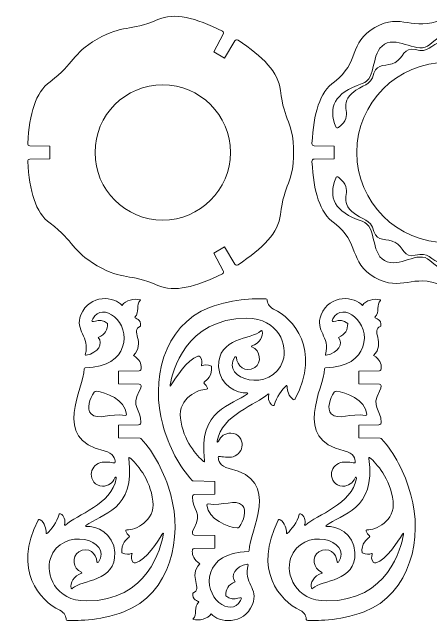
# Model space of a CAD drawing. Header units: inches. Extents: x 8 to 183, y -149 to -13.
# Drawn here: x 8.1 to 100.8, y -148.7 to -12.6 of the extents above; entities that cross this region are included whole.
import ezdxf

# ---------------------------------------------------------------- set-up
doc = ezdxf.new("R2010")
doc.units = ezdxf.units.IN
doc.header["$MEASUREMENT"] = 0
doc.layers.add('Layer 1', color=7, linetype='Continuous')

# ---------------------------------------------------------------- blocks, each defined once
blk = doc.blocks.new('block 2')
at = {"layer": 'Layer 1', "color": 1, "lineweight": 9}
for points, knots in [([(136.45, -43.72), (136.45, -36.96), (131.34, -36.93), (130.53, -29.94), (130.06, -25.9), (126.82, -22.5), (121.13, -18.79), (120.9, -18.63), (120.6, -18.71), (120.46, -18.94), (120.46, -18.94), (118.16, -22.77), (118.16, -22.77), (118.16, -22.77), (115.74, -21.37), (115.74, -21.37), (115.74, -21.37), (117.9, -17.47), (117.9, -17.47), (118.04, -17.23), (117.95, -16.93), (117.7, -16.8), (111.64, -13.73), (107.08, -12.63), (103.34, -14.24), (96.88, -17.04), (94.3, -12.63), (88.45, -16), (82.6, -19.38), (85.13, -23.82), (79.48, -28.02), (76.22, -30.45), (74.89, -34.95), (74.52, -41.73), (74.5, -42.01), (74.72, -42.24), (74.99, -42.24), (74.99, -42.24), (79.45, -42.32), (79.45, -42.32), (79.45, -42.32), (79.45, -45.12), (79.45, -45.12), (79.45, -45.12), (74.99, -45.19), (74.99, -45.19), (74.72, -45.19), (74.5, -45.42), (74.52, -45.7), (74.89, -52.48), (76.22, -56.99), (79.48, -59.41), (85.13, -63.61), (82.61, -68.05), (88.45, -71.43), (94.3, -74.8), (96.88, -70.4), (103.34, -73.19), (107.08, -74.8), (111.64, -73.7), (117.7, -70.63), (117.95, -70.5), (118.04, -70.2), (117.9, -69.96), (117.9, -69.96), (115.74, -66.06), (115.74, -66.06), (115.74, -66.06), (118.16, -64.66), (118.16, -64.66), (118.16, -64.66), (120.46, -68.49), (120.46, -68.49), (120.6, -68.73), (120.9, -68.8), (121.13, -68.65), (126.82, -64.93), (130.06, -61.53), (130.53, -57.49), (131.34, -50.5), (136.45, -50.47), (136.45, -43.71)], [0, 0, 0, 0, 1, 1, 1, 2, 2, 2, 3, 3, 3, 4, 4, 4, 5, 5, 5, 6, 6, 6, 7, 7, 7, 8, 8, 8, 9, 9, 9, 10, 10, 10, 11, 11, 11, 12, 12, 12, 13, 13, 13, 14, 14, 14, 15, 15, 15, 16, 16, 16, 17, 17, 17, 18, 18, 18, 19, 19, 19, 20, 20, 20, 21, 21, 21, 22, 22, 22, 23, 23, 23, 24, 24, 24, 25, 25, 25, 26, 26, 26, 27, 27, 27, 27]), ([(92.91, -23.81), (94.72, -22.77), (94.94, -20.26), (97.35, -20.91), (100.49, -21.75), (100.44, -19.95), (103.7, -18.9), (107.73, -17.59), (107.3, -21.91), (111.71, -20.14), (111.96, -20.03), (112.03, -19.76), (111.86, -19.54), (109.02, -15.92), (105.56, -15.4), (100.65, -19.78), (97.94, -22.2), (93.84, -17.84), (90.59, -19.72), (87.35, -21.59), (89.07, -27.32), (85.62, -28.46), (79.38, -30.52), (78.1, -33.77), (79.81, -38.05), (79.91, -38.3), (80.19, -38.38), (80.4, -38.21), (84.15, -35.28), (80.19, -33.49), (83.33, -30.65), (85.88, -28.36), (87.41, -29.3), (88.25, -26.16), (88.9, -23.75), (91.17, -24.81), (92.98, -23.77)], [0, 0, 0, 0, 1, 1, 1, 2, 2, 2, 3, 3, 3, 4, 4, 4, 5, 5, 5, 6, 6, 6, 7, 7, 7, 8, 8, 8, 9, 9, 9, 10, 10, 10, 11, 11, 11, 12, 12, 12, 12]), ([(124.45, -43.72), (124.45, -54.76), (115.5, -63.72), (104.45, -63.72), (93.41, -63.72), (84.45, -54.76), (84.45, -43.72), (84.45, -32.67), (93.41, -23.72), (104.45, -23.72), (115.5, -23.72), (124.45, -32.67), (124.45, -43.72)], [0, 0, 0, 0, 1, 1, 1, 2, 2, 2, 3, 3, 3, 4, 4, 4, 4]), ([(127.46, -43.75), (127.46, -41.67), (129.52, -40.23), (127.75, -38.46), (125.46, -36.16), (127.04, -35.31), (126.32, -31.96), (125.44, -27.81), (121.91, -30.35), (121.24, -25.64), (121.2, -25.37), (121.41, -25.17), (121.68, -25.21), (126.24, -25.86), (128.42, -28.6), (127.08, -35.03), (126.34, -38.6), (132.16, -39.97), (132.16, -43.72), (132.16, -47.46), (126.34, -48.83), (127.08, -52.4), (128.42, -58.83), (126.24, -61.57), (121.68, -62.22), (121.41, -62.26), (121.21, -62.06), (121.24, -61.79), (121.91, -57.08), (125.44, -59.62), (126.32, -55.47), (127.04, -52.12), (125.46, -51.26), (127.75, -48.97), (129.52, -47.2), (127.46, -45.76), (127.46, -43.68)], [0, 0, 0, 0, 1, 1, 1, 2, 2, 2, 3, 3, 3, 4, 4, 4, 5, 5, 5, 6, 6, 6, 7, 7, 7, 8, 8, 8, 9, 9, 9, 10, 10, 10, 11, 11, 11, 12, 12, 12, 12]), ([(92.91, -63.62), (94.72, -64.67), (94.94, -67.17), (97.35, -66.52), (100.49, -65.68), (100.44, -67.48), (103.7, -68.54), (107.73, -69.84), (107.3, -65.52), (111.71, -67.29), (111.96, -67.4), (112.03, -67.68), (111.86, -67.89), (109.02, -71.51), (105.56, -72.03), (100.65, -67.65), (97.94, -65.23), (93.84, -69.59), (90.59, -67.71), (87.35, -65.84), (89.07, -60.11), (85.62, -58.97), (79.38, -56.91), (78.1, -53.66), (79.81, -49.39), (79.91, -49.13), (80.19, -49.05), (80.4, -49.22), (84.15, -52.15), (80.19, -53.94), (83.33, -56.78), (85.88, -59.07), (87.41, -58.13), (88.25, -61.27), (88.9, -63.68), (91.17, -62.62), (92.98, -63.66)], [0, 0, 0, 0, 1, 1, 1, 2, 2, 2, 3, 3, 3, 4, 4, 4, 5, 5, 5, 6, 6, 6, 7, 7, 7, 8, 8, 8, 9, 9, 9, 10, 10, 10, 11, 11, 11, 12, 12, 12, 12])]:
    blk.add_open_spline(points, degree=3, knots=knots, dxfattribs=at)
blk = doc.blocks.new('block 3')
at = {"layer": 'Layer 1', "color": 1, "lineweight": 9}
for points, knots in [([(26.95, -68.83), (21.1, -65.45), (22.13, -63.61), (16.48, -59.41), (13.25, -57.01), (11.92, -52.37), (11.53, -45.71), (11.52, -45.44), (11.73, -45.21), (12.01, -45.21), (12.01, -45.21), (16.45, -45.12), (16.45, -45.12), (16.45, -45.12), (16.45, -42.32), (16.45, -42.32), (16.45, -42.32), (12.01, -42.23), (12.01, -42.23), (11.73, -42.22), (11.52, -41.99), (11.53, -41.72), (11.92, -35.06), (13.25, -30.42), (16.48, -28.02), (22.13, -23.82), (21.1, -21.98), (26.95, -18.6), (32.8, -15.23), (33.88, -17.04), (40.34, -14.24), (44.03, -12.65), (48.72, -13.81), (54.68, -16.81), (54.92, -16.93), (55.02, -17.23), (54.88, -17.47), (54.88, -17.47), (52.74, -21.37), (52.74, -21.37), (52.74, -21.37), (55.16, -22.77), (55.16, -22.77), (55.16, -22.77), (57.46, -18.96), (57.46, -18.96), (57.61, -18.72), (57.91, -18.65), (58.14, -18.81), (63.71, -22.47), (67.06, -25.95), (67.53, -29.94), (68.34, -36.93), (70.45, -36.96), (70.45, -43.72), (70.45, -50.47), (68.34, -50.5), (67.53, -57.49), (67.06, -61.49), (63.71, -64.96), (58.14, -68.63), (57.91, -68.78), (57.61, -68.71), (57.46, -68.47), (57.46, -68.47), (55.16, -64.67), (55.16, -64.67), (55.16, -64.67), (52.74, -66.07), (52.74, -66.07), (52.74, -66.07), (54.88, -69.96), (54.88, -69.96), (55.02, -70.2), (54.92, -70.5), (54.68, -70.62), (48.72, -73.62), (44.03, -74.78), (40.34, -73.19), (33.88, -70.4), (32.8, -72.2), (26.95, -68.83), (26.95, -68.83), (26.95, -68.83), (26.95, -68.83)], [0, 0, 0, 0, 1, 1, 1, 2, 2, 2, 3, 3, 3, 4, 4, 4, 5, 5, 5, 6, 6, 6, 7, 7, 7, 8, 8, 8, 9, 9, 9, 10, 10, 10, 11, 11, 11, 12, 12, 12, 13, 13, 13, 14, 14, 14, 15, 15, 15, 16, 16, 16, 17, 17, 17, 18, 18, 18, 19, 19, 19, 20, 20, 20, 21, 21, 21, 22, 22, 22, 23, 23, 23, 24, 24, 24, 25, 25, 25, 26, 26, 26, 27, 27, 27, 28, 28, 28, 28]), ([(56.45, -43.72), (56.45, -52), (49.73, -58.72), (41.45, -58.72), (33.17, -58.72), (26.45, -52), (26.45, -43.72), (26.45, -35.43), (33.17, -28.72), (41.45, -28.72), (49.73, -28.72), (56.45, -35.43), (56.45, -43.72)], [0, 0, 0, 0, 1, 1, 1, 2, 2, 2, 3, 3, 3, 4, 4, 4, 4])]:
    blk.add_open_spline(points, degree=3, knots=knots, dxfattribs=at)
blk = doc.blocks.new('block 4')
at = {"layer": 'Layer 1', "color": 1, "lineweight": 9}
for points, knots in [([(36.23, -92.11), (36.58, -92.11), (36.66, -91.87), (36.66, -91.48), (36.66, -90.63), (36.39, -89.57), (34.95, -88.74), (37.77, -85.92), (34.1, -83.14), (36.54, -82.26), (36.81, -80.65), (35.25, -80.51), (35.25, -80.28), (36.46, -79.06), (35.41, -77.46), (36.49, -76.54), (36.53, -76.51), (36.53, -76.4), (36.42, -76.37), (35.21, -76.08), (33.19, -76.47), (32.47, -77.65), (30.84, -75.66), (25.27, -75), (23.33, -79.72), (21.85, -83.32), (25.42, -84.49), (24.3, -88.49), (24.25, -88.68), (24.39, -88.7), (24.46, -88.69), (27.23, -88.15), (28.28, -86.12), (27.17, -84.75), (28.82, -84.01), (29.18, -83.08), (29.24, -81.67), (27.37, -79.93), (25.06, -82.26), (25.94, -80.58), (28.05, -76.55), (34.45, -81.46), (32.57, -86.85), (31.7, -89.34), (29.33, -91.32), (24.28, -91.49), (24.2, -91.49), (24.05, -91.5), (24.05, -91.69), (24.05, -95.95), (16.7, -107.3), (28.47, -109.87), (30.63, -110.34), (30.89, -111.78), (30.91, -112.36), (30.91, -112.51), (30.82, -112.59), (30.69, -112.56), (30.13, -112.46), (28.54, -112.22), (27.63, -112.49), (26.36, -112.86), (25.66, -113.98), (25.61, -115.07), (25.57, -116.17), (26.41, -117.72), (28.09, -117.72), (29.46, -117.72), (30.31, -117.02), (30.87, -115.89), (31, -115.63), (31.18, -115.68), (31.13, -115.99), (30.22, -121.79), (22.32, -124.05), (19.9, -126.39), (19.79, -126.49), (19.63, -126.44), (19.67, -126.31), (19.99, -125.2), (19.59, -124.28), (18.79, -123.83), (18.63, -123.74), (18.5, -123.87), (18.48, -123.95), (18.09, -125.73), (16.64, -127.44), (15.92, -128.14), (15.7, -128.36), (15.61, -128.27), (15.63, -127.97), (15.69, -127.31), (15.29, -125.81), (14.29, -125.16), (14.05, -125), (13.89, -125.21), (13.84, -125.3), (8.12, -136.3), (14.3, -143.19), (18.63, -145.22), (19.83, -145.78), (20.03, -146.8), (20.06, -147.27), (20.07, -147.43), (20.17, -147.53), (20.38, -147.53), (21.69, -147.53), (27.23, -147.71), (32.84, -145.58), (43.29, -141.61), (45.86, -128.96), (43.22, -119.61), (41.78, -114.54), (39.57, -110.4), (36.69, -107.2), (36.65, -107.16), (36.63, -107.11), (36.44, -107.11), (36.44, -107.11), (31.67, -107.01), (31.67, -107.01), (31.67, -107.01), (31.67, -104.21), (31.67, -104.21), (31.67, -104.21), (36.11, -104.11), (36.11, -104.11), (36.53, -104.11), (36.63, -103.74), (36.63, -103.6), (36.63, -100.58), (34.28, -100.16), (36.27, -96.67), (36.87, -95.62), (36.69, -95.11), (36.24, -95.11), (36.24, -95.11), (31.67, -95.01), (31.67, -95.01), (31.67, -95.01), (31.67, -92.21), (31.67, -92.21), (31.67, -92.21), (36.23, -92.11), (36.23, -92.11)], [0, 0, 0, 0, 1, 1, 1, 2, 2, 2, 3, 3, 3, 4, 4, 4, 5, 5, 5, 6, 6, 6, 7, 7, 7, 8, 8, 8, 9, 9, 9, 10, 10, 10, 11, 11, 11, 12, 12, 12, 13, 13, 13, 14, 14, 14, 15, 15, 15, 16, 16, 16, 17, 17, 17, 18, 18, 18, 19, 19, 19, 20, 20, 20, 21, 21, 21, 22, 22, 22, 23, 23, 23, 24, 24, 24, 25, 25, 25, 26, 26, 26, 27, 27, 27, 28, 28, 28, 29, 29, 29, 30, 30, 30, 31, 31, 31, 32, 32, 32, 33, 33, 33, 34, 34, 34, 35, 35, 35, 36, 36, 36, 37, 37, 37, 38, 38, 38, 39, 39, 39, 40, 40, 40, 41, 41, 41, 42, 42, 42, 43, 43, 43, 44, 44, 44, 45, 45, 45, 46, 46, 46, 47, 47, 47, 48, 48, 48, 48]), ([(26.24, -96.9), (25.26, -98.2), (24.55, -100.65), (25.57, -101.66), (27.12, -103.22), (29.85, -101.46), (33.16, -102.02), (33.32, -102.05), (33.46, -101.94), (33.44, -101.78), (33.18, -98.56), (28.73, -96.85), (26.73, -96.68), (26.56, -96.67), (26.34, -96.77), (26.24, -96.9)], [0, 0, 0, 0, 1, 1, 1, 2, 2, 2, 3, 3, 3, 4, 4, 4, 5, 5, 5, 5]), ([(39.28, -121.07), (39.81, -125.53), (35.34, -127.46), (33.5, -127.44), (33.33, -127.44), (33.22, -127.55), (33.28, -127.7), (33.45, -128.11), (33.75, -128.46), (33.98, -128.67), (34.14, -128.83), (34.17, -128.96), (34.04, -129.04), (33.49, -129.39), (32.12, -130.48), (32.41, -132.53), (33.32, -132.98), (34.08, -132.82), (34.48, -132.68), (34.68, -132.6), (34.71, -132.67), (34.63, -132.88), (34.49, -133.29), (34.38, -134), (34.93, -134.62), (35.03, -134.74), (35.27, -134.8), (35.43, -134.76), (37.73, -134.07), (40.43, -129.91), (41.34, -128.4), (41.55, -128.06), (41.64, -128.07), (41.58, -128.44), (41.08, -131.28), (38.24, -143.18), (24.57, -143.18), (17.51, -143.18), (15.44, -137.13), (16.57, -133.77), (19.03, -126.48), (30.51, -129.54), (27.21, -134.61), (27.12, -134.75), (26.88, -134.66), (26.87, -134.48), (26.78, -132.7), (25.02, -130.96), (22.83, -132.3), (21.22, -133.29), (21.51, -136.08), (23.44, -136.82), (23.57, -136.87), (23.59, -137), (23.46, -137.04), (21.7, -137.59), (20.86, -139.28), (21.17, -140.33), (21.22, -140.49), (21.37, -140.49), (21.49, -140.37), (23.46, -138.41), (31.12, -139.07), (30.82, -132.42), (30.63, -128.18), (26.72, -126.47), (24.51, -126.66), (24.36, -126.67), (24.3, -126.52), (24.42, -126.43), (27.79, -123.87), (35.51, -123.07), (33.92, -111.58), (33.9, -111.42), (33.92, -111.22), (34.15, -111.43), (35.58, -112.67), (38.68, -115.95), (39.28, -121.07)], [0, 0, 0, 0, 1, 1, 1, 2, 2, 2, 3, 3, 3, 4, 4, 4, 5, 5, 5, 6, 6, 6, 7, 7, 7, 8, 8, 8, 9, 9, 9, 10, 10, 10, 11, 11, 11, 12, 12, 12, 13, 13, 13, 14, 14, 14, 15, 15, 15, 16, 16, 16, 17, 17, 17, 18, 18, 18, 19, 19, 19, 20, 20, 20, 21, 21, 21, 22, 22, 22, 23, 23, 23, 24, 24, 24, 25, 25, 25, 26, 26, 26, 26])]:
    blk.add_open_spline(points, degree=3, knots=knots, dxfattribs=at)
blk = doc.blocks.new('block 5')
at = {"layer": 'Layer 1', "color": 1, "lineweight": 9}
for points, knots in [([(89.45, -92.11), (89.8, -92.11), (89.88, -91.87), (89.88, -91.48), (89.88, -90.63), (89.61, -89.57), (88.16, -88.74), (90.99, -85.92), (87.31, -83.14), (89.76, -82.26), (90.03, -80.65), (88.46, -80.51), (88.46, -80.28), (89.67, -79.06), (88.63, -77.46), (89.71, -76.54), (89.75, -76.51), (89.75, -76.4), (89.63, -76.37), (88.42, -76.08), (86.41, -76.47), (85.68, -77.65), (84.05, -75.66), (78.49, -75), (76.55, -79.72), (75.06, -83.32), (78.64, -84.49), (77.52, -88.49), (77.46, -88.68), (77.6, -88.7), (77.68, -88.69), (80.44, -88.15), (81.5, -86.12), (80.38, -84.75), (82.03, -84.01), (82.4, -83.08), (82.46, -81.67), (80.59, -79.93), (78.27, -82.26), (79.15, -80.58), (81.27, -76.55), (87.66, -81.46), (85.78, -86.85), (84.91, -89.34), (82.54, -91.32), (77.5, -91.49), (77.42, -91.49), (77.27, -91.5), (77.27, -91.69), (77.27, -95.95), (69.92, -107.3), (81.69, -109.87), (83.84, -110.34), (84.1, -111.78), (84.12, -112.36), (84.13, -112.51), (84.04, -112.59), (83.91, -112.56), (83.34, -112.46), (81.75, -112.22), (80.84, -112.49), (79.58, -112.86), (78.87, -113.98), (78.83, -115.07), (78.79, -116.17), (79.62, -117.72), (81.31, -117.72), (82.67, -117.72), (83.53, -117.02), (84.08, -115.89), (84.21, -115.63), (84.39, -115.68), (84.35, -115.99), (83.44, -121.79), (75.53, -124.05), (73.11, -126.39), (73.01, -126.49), (72.85, -126.44), (72.89, -126.31), (73.21, -125.2), (72.81, -124.28), (72.01, -123.83), (71.84, -123.74), (71.71, -123.87), (71.7, -123.95), (71.31, -125.73), (69.86, -127.44), (69.13, -128.14), (68.91, -128.36), (68.82, -128.27), (68.85, -127.97), (68.91, -127.31), (68.5, -125.81), (67.51, -125.16), (67.27, -125), (67.1, -125.21), (67.06, -125.3), (61.34, -136.3), (67.51, -143.19), (71.84, -145.22), (73.04, -145.78), (73.24, -146.8), (73.27, -147.27), (73.28, -147.43), (73.38, -147.53), (73.59, -147.53), (74.91, -147.53), (80.44, -147.71), (86.05, -145.58), (96.5, -141.61), (99.08, -128.96), (96.43, -119.61), (95, -114.54), (92.79, -110.4), (89.91, -107.2), (89.86, -107.16), (89.84, -107.11), (89.66, -107.11), (89.66, -107.11), (84.88, -107.01), (84.88, -107.01), (84.88, -107.01), (84.88, -104.21), (84.88, -104.21), (84.88, -104.21), (89.32, -104.11), (89.32, -104.11), (89.75, -104.11), (89.85, -103.74), (89.85, -103.6), (89.85, -100.58), (87.49, -100.16), (89.49, -96.67), (90.08, -95.62), (89.91, -95.11), (89.46, -95.11), (89.46, -95.11), (84.88, -95.01), (84.88, -95.01), (84.88, -95.01), (84.88, -92.21), (84.88, -92.21), (84.88, -92.21), (89.45, -92.11), (89.45, -92.11)], [0, 0, 0, 0, 1, 1, 1, 2, 2, 2, 3, 3, 3, 4, 4, 4, 5, 5, 5, 6, 6, 6, 7, 7, 7, 8, 8, 8, 9, 9, 9, 10, 10, 10, 11, 11, 11, 12, 12, 12, 13, 13, 13, 14, 14, 14, 15, 15, 15, 16, 16, 16, 17, 17, 17, 18, 18, 18, 19, 19, 19, 20, 20, 20, 21, 21, 21, 22, 22, 22, 23, 23, 23, 24, 24, 24, 25, 25, 25, 26, 26, 26, 27, 27, 27, 28, 28, 28, 29, 29, 29, 30, 30, 30, 31, 31, 31, 32, 32, 32, 33, 33, 33, 34, 34, 34, 35, 35, 35, 36, 36, 36, 37, 37, 37, 38, 38, 38, 39, 39, 39, 40, 40, 40, 41, 41, 41, 42, 42, 42, 43, 43, 43, 44, 44, 44, 45, 45, 45, 46, 46, 46, 47, 47, 47, 48, 48, 48, 48]), ([(79.45, -96.9), (78.48, -98.2), (77.76, -100.65), (78.78, -101.66), (80.34, -103.22), (83.07, -101.46), (86.38, -102.02), (86.54, -102.05), (86.67, -101.94), (86.66, -101.78), (86.4, -98.56), (81.95, -96.85), (79.94, -96.68), (79.78, -96.67), (79.55, -96.77), (79.45, -96.9)], [0, 0, 0, 0, 1, 1, 1, 2, 2, 2, 3, 3, 3, 4, 4, 4, 5, 5, 5, 5]), ([(92.5, -121.07), (93.03, -125.53), (88.55, -127.46), (86.71, -127.44), (86.55, -127.44), (86.44, -127.55), (86.5, -127.7), (86.66, -128.11), (86.97, -128.46), (87.19, -128.67), (87.35, -128.83), (87.39, -128.96), (87.25, -129.04), (86.71, -129.39), (85.34, -130.48), (85.62, -132.53), (86.54, -132.98), (87.3, -132.82), (87.7, -132.68), (87.89, -132.6), (87.92, -132.67), (87.85, -132.88), (87.71, -133.29), (87.6, -134), (88.14, -134.62), (88.25, -134.74), (88.49, -134.8), (88.65, -134.76), (90.94, -134.07), (93.64, -129.91), (94.56, -128.4), (94.77, -128.06), (94.86, -128.07), (94.79, -128.44), (94.29, -131.28), (91.45, -143.18), (77.79, -143.18), (70.73, -143.18), (68.66, -137.13), (69.79, -133.77), (72.24, -126.48), (83.72, -129.54), (80.42, -134.61), (80.33, -134.75), (80.09, -134.66), (80.09, -134.48), (79.99, -132.7), (78.24, -130.96), (76.05, -132.3), (74.43, -133.29), (74.73, -136.08), (76.66, -136.82), (76.79, -136.87), (76.8, -137), (76.68, -137.04), (74.91, -137.59), (74.08, -139.28), (74.39, -140.33), (74.44, -140.49), (74.58, -140.49), (74.7, -140.37), (76.67, -138.41), (84.33, -139.07), (84.03, -132.42), (83.84, -128.18), (79.94, -126.47), (77.73, -126.66), (77.57, -126.67), (77.52, -126.52), (77.63, -126.43), (81, -123.87), (88.72, -123.07), (87.14, -111.58), (87.12, -111.42), (87.13, -111.22), (87.37, -111.43), (88.8, -112.67), (91.9, -115.95), (92.5, -121.07)], [0, 0, 0, 0, 1, 1, 1, 2, 2, 2, 3, 3, 3, 4, 4, 4, 5, 5, 5, 6, 6, 6, 7, 7, 7, 8, 8, 8, 9, 9, 9, 10, 10, 10, 11, 11, 11, 12, 12, 12, 13, 13, 13, 14, 14, 14, 15, 15, 15, 16, 16, 16, 17, 17, 17, 18, 18, 18, 19, 19, 19, 20, 20, 20, 21, 21, 21, 22, 22, 22, 23, 23, 23, 24, 24, 24, 25, 25, 25, 26, 26, 26, 26])]:
    blk.add_open_spline(points, degree=3, knots=knots, dxfattribs=at)
blk = doc.blocks.new('block 6')
at = {"layer": 'Layer 1', "color": 1, "lineweight": 9}
for points, knots in [([(48.43, -131.57), (48.08, -131.57), (48, -131.81), (48, -132.2), (48, -133.05), (48.27, -134.11), (49.71, -134.93), (46.89, -137.75), (50.56, -140.53), (48.12, -141.42), (47.85, -143.02), (49.42, -143.16), (49.42, -143.4), (48.2, -144.61), (49.25, -146.22), (48.17, -147.14), (48.13, -147.17), (48.13, -147.27), (48.25, -147.3), (49.45, -147.6), (51.47, -147.2), (52.19, -146.02), (53.83, -148.02), (59.39, -148.67), (61.33, -143.96), (62.81, -140.35), (59.24, -139.19), (60.36, -135.19), (60.41, -135), (60.28, -134.97), (60.2, -134.99), (57.44, -135.53), (56.38, -137.56), (57.5, -138.93), (55.85, -139.67), (55.48, -140.59), (55.42, -142.01), (57.29, -143.75), (59.6, -141.41), (58.72, -143.09), (56.61, -147.13), (50.22, -142.22), (52.1, -136.83), (52.96, -134.34), (55.34, -132.36), (60.38, -132.19), (60.46, -132.19), (60.61, -132.18), (60.61, -131.99), (60.61, -127.72), (67.96, -116.37), (56.19, -113.81), (54.04, -113.34), (53.77, -111.9), (53.76, -111.32), (53.75, -111.17), (53.84, -111.09), (53.97, -111.11), (54.53, -111.21), (56.13, -111.46), (57.04, -111.19), (58.3, -110.82), (59, -109.7), (59.05, -108.61), (59.09, -107.5), (58.25, -105.96), (56.57, -105.96), (55.21, -105.96), (54.35, -106.65), (53.8, -107.78), (53.66, -108.05), (53.48, -108), (53.53, -107.69), (54.44, -101.88), (62.34, -99.63), (64.77, -97.29), (64.87, -97.19), (65.03, -97.24), (64.99, -97.37), (64.67, -98.48), (65.07, -99.4), (65.87, -99.84), (66.03, -99.93), (66.16, -99.81), (66.18, -99.73), (66.57, -97.95), (68.02, -96.24), (68.74, -95.53), (68.96, -95.32), (69.06, -95.41), (69.03, -95.71), (68.97, -96.37), (69.38, -97.87), (70.37, -98.52), (70.61, -98.68), (70.77, -98.46), (70.82, -98.38), (76.54, -87.37), (70.37, -80.48), (66.03, -78.46), (64.83, -77.9), (64.63, -76.88), (64.6, -76.41), (64.59, -76.25), (64.49, -76.15), (64.29, -76.15), (62.97, -76.14), (57.43, -75.97), (51.83, -78.1), (41.37, -82.07), (38.8, -94.72), (41.45, -104.07), (42.88, -109.14), (45.09, -113.28), (47.97, -116.47), (48.02, -116.52), (48.03, -116.57), (48.22, -116.57), (48.22, -116.57), (52.99, -116.67), (52.99, -116.67), (52.99, -116.67), (52.99, -119.47), (52.99, -119.47), (52.99, -119.47), (48.56, -119.57), (48.56, -119.57), (48.13, -119.57), (48.03, -119.94), (48.03, -120.08), (48.03, -123.1), (50.38, -123.52), (48.39, -127.01), (47.8, -128.05), (47.97, -128.57), (48.42, -128.57), (48.42, -128.57), (52.99, -128.67), (52.99, -128.67), (52.99, -128.67), (52.99, -131.47), (52.99, -131.47), (52.99, -131.47), (48.43, -131.57), (48.43, -131.57)], [0, 0, 0, 0, 1, 1, 1, 2, 2, 2, 3, 3, 3, 4, 4, 4, 5, 5, 5, 6, 6, 6, 7, 7, 7, 8, 8, 8, 9, 9, 9, 10, 10, 10, 11, 11, 11, 12, 12, 12, 13, 13, 13, 14, 14, 14, 15, 15, 15, 16, 16, 16, 17, 17, 17, 18, 18, 18, 19, 19, 19, 20, 20, 20, 21, 21, 21, 22, 22, 22, 23, 23, 23, 24, 24, 24, 25, 25, 25, 26, 26, 26, 27, 27, 27, 28, 28, 28, 29, 29, 29, 30, 30, 30, 31, 31, 31, 32, 32, 32, 33, 33, 33, 34, 34, 34, 35, 35, 35, 36, 36, 36, 37, 37, 37, 38, 38, 38, 39, 39, 39, 40, 40, 40, 41, 41, 41, 42, 42, 42, 43, 43, 43, 44, 44, 44, 45, 45, 45, 46, 46, 46, 47, 47, 47, 48, 48, 48, 48]), ([(45.38, -102.61), (44.85, -98.15), (49.33, -96.22), (51.17, -96.24), (51.33, -96.24), (51.44, -96.13), (51.38, -95.97), (51.22, -95.56), (50.91, -95.22), (50.69, -95), (50.53, -94.85), (50.49, -94.72), (50.62, -94.63), (51.17, -94.29), (52.54, -93.2), (52.26, -91.14), (51.34, -90.7), (50.58, -90.85), (50.18, -91), (49.99, -91.07), (49.96, -91.01), (50.03, -90.8), (50.17, -90.39), (50.28, -89.68), (49.74, -89.06), (49.63, -88.94), (49.39, -88.87), (49.23, -88.92), (46.93, -89.61), (44.24, -93.77), (43.32, -95.27), (43.11, -95.61), (43.02, -95.61), (43.09, -95.23), (43.59, -92.4), (46.43, -80.5), (60.09, -80.5), (67.15, -80.5), (69.22, -86.55), (68.09, -89.91), (65.63, -97.2), (54.15, -94.14), (57.45, -89.07), (57.55, -88.92), (57.78, -89.02), (57.79, -89.19), (57.89, -90.98), (59.64, -92.72), (61.83, -91.38), (63.45, -90.38), (63.15, -87.6), (61.22, -86.85), (61.09, -86.81), (61.08, -86.67), (61.2, -86.63), (62.96, -86.08), (63.8, -84.39), (63.49, -83.35), (63.44, -83.19), (63.29, -83.19), (63.18, -83.3), (61.21, -85.26), (53.54, -84.61), (53.84, -91.26), (54.04, -95.49), (57.94, -97.21), (60.15, -97.02), (60.31, -97.01), (60.36, -97.16), (60.25, -97.24), (56.87, -99.8), (49.16, -100.61), (50.74, -112.09), (50.76, -112.25), (50.74, -112.45), (50.51, -112.25), (49.08, -111.01), (45.98, -107.72), (45.38, -102.61)], [0, 0, 0, 0, 1, 1, 1, 2, 2, 2, 3, 3, 3, 4, 4, 4, 5, 5, 5, 6, 6, 6, 7, 7, 7, 8, 8, 8, 9, 9, 9, 10, 10, 10, 11, 11, 11, 12, 12, 12, 13, 13, 13, 14, 14, 14, 15, 15, 15, 16, 16, 16, 17, 17, 17, 18, 18, 18, 19, 19, 19, 20, 20, 20, 21, 21, 21, 22, 22, 22, 23, 23, 23, 24, 24, 24, 25, 25, 25, 26, 26, 26, 26]), ([(58.42, -126.78), (59.4, -125.48), (60.11, -123.03), (59.1, -122.01), (57.54, -120.46), (54.81, -122.21), (51.5, -121.66), (51.34, -121.63), (51.21, -121.74), (51.22, -121.9), (51.48, -125.12), (55.93, -126.83), (57.93, -127), (58.1, -127.01), (58.32, -126.91), (58.42, -126.78)], [0, 0, 0, 0, 1, 1, 1, 2, 2, 2, 3, 3, 3, 4, 4, 4, 5, 5, 5, 5])]:
    blk.add_open_spline(points, degree=3, knots=knots, dxfattribs=at)

msp = doc.modelspace()

# ---------------------------------------------------------------- block references
at = {"layer": 'Layer 1'}
for name in ['block 3', 'block 2', 'block 4', 'block 6', 'block 5']:
    msp.add_blockref(name, (0, 0), dxfattribs=at)

doc.saveas('drawing.dxf')
